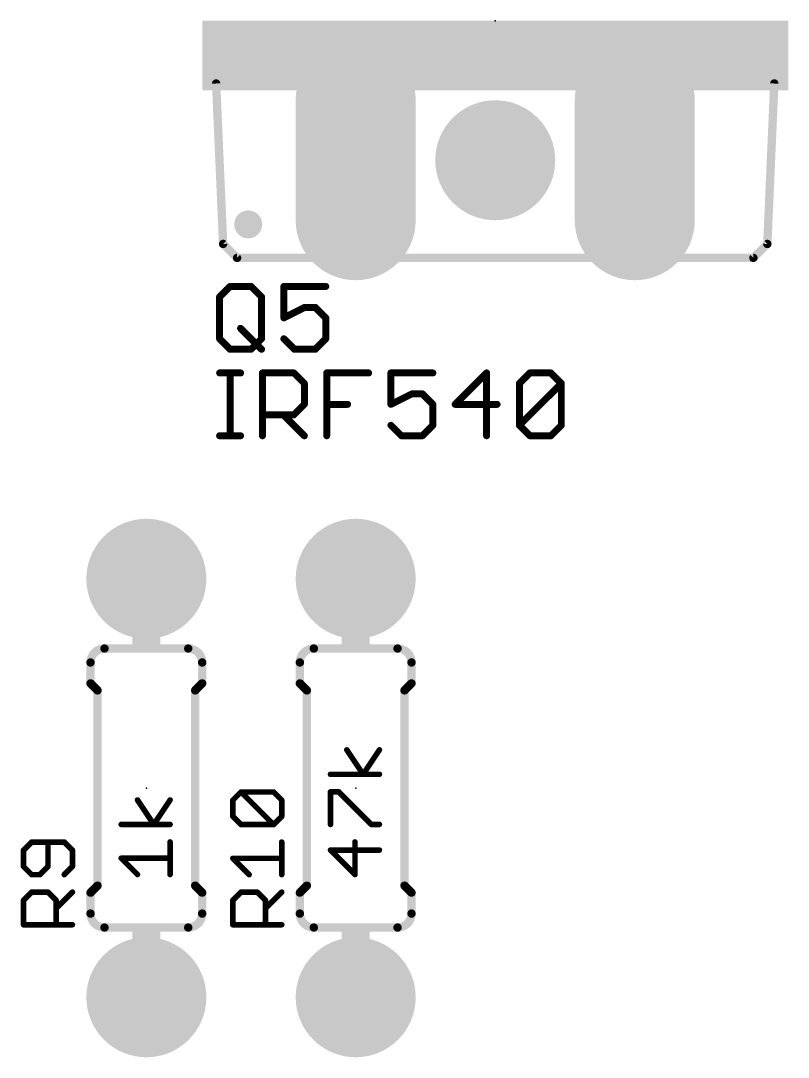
# Model space of a CAD drawing. Extents: x 28 to 146, y 32 to 158.
# Drawn here: x 80.26 to 94.23, y 124.64 to 143.51 of the extents above; entities that cross this region are included whole.
import ezdxf

# ---------------------------------------------------------------- set-up
doc = ezdxf.new("R2010")
doc.units = 0
for name, color, linetype in [('17', 94, 'CONTINUOUS'), ('21', 251, 'CONTINUOUS'), ('23', 178, 'CONTINUOUS'), ('25', 251, 'CONTINUOUS'), ('27', 251, 'CONTINUOUS'), ('51', 251, 'CONTINUOUS')]:
    doc.layers.add(name, color=color, linetype=linetype)

# ---------------------------------------------------------------- blocks, each defined once
blk = doc.blocks.new('RECT')
blk.add_solid([(-0.5, -0.5), (0.5, -0.5), (-0.5, 0.5), (0.5, 0.5)])
blk = doc.blocks.new('ROUNDP')
at = {"const_width": 0.5}
blk.add_lwpolyline([(0, -0.25, 1), (0, 0.25, 1), (0, -0.25)], format="xyb", dxfattribs=at)
blk = doc.blocks.new('LONGP100')
at = {"const_width": 1}
blk.add_lwpolyline([(-0.5, 0), (0.5, 0)], dxfattribs=at)
at = {"const_width": 0.5}
for points in [[(-0.5, 0.25, 1), (-0.5, -0.25)], [(0.5, -0.25, 1), (0.5, 0.25)]]:
    blk.add_lwpolyline(points, format="xyb", dxfattribs=at)

msp = doc.modelspace()

# ---------------------------------------------------------------- linework, layer by layer
at = {"layer": '21', "const_width": 0.1524}
for points in [[(83.947, 139.446), (83.82, 142.367)], [(93.98, 142.367), (93.853, 139.446)], [(83.947, 139.446), (84.201, 139.192)], [(93.599, 139.192), (93.853, 139.446)], [(93.599, 139.192), (84.201, 139.192)], [(83.312, 132.08), (81.788, 132.08)], [(87.122, 132.08), (85.598, 132.08)], [(81.534, 131.826), (81.534, 131.445)], [(83.566, 131.826), (83.566, 131.445)], [(85.344, 131.826), (85.344, 131.445)], [(87.376, 131.826), (87.376, 131.445)], [(81.661, 131.318), (81.534, 131.445)], [(81.661, 131.318), (81.661, 127.762)], [(83.439, 131.318), (83.566, 131.445)], [(83.439, 131.318), (83.439, 127.762)], [(85.471, 131.318), (85.344, 131.445)], [(85.471, 131.318), (85.471, 127.762)], [(87.249, 131.318), (87.376, 131.445)], [(87.249, 131.318), (87.249, 127.762)], [(81.661, 127.762), (81.534, 127.635)], [(83.439, 127.762), (83.566, 127.635)], [(85.471, 127.762), (85.344, 127.635)], [(87.249, 127.762), (87.376, 127.635)], [(81.534, 127.254), (81.534, 127.635)], [(83.566, 127.254), (83.566, 127.635)], [(85.344, 127.254), (85.344, 127.635)], [(87.376, 127.254), (87.376, 127.635)], [(83.312, 127), (81.788, 127)], [(87.122, 127), (85.598, 127)]]:
    msp.add_lwpolyline(points, dxfattribs=at)
at = {"layer": '21'}
for points, const_width in [([(83.8581, 142.3687, 1), (83.7819, 142.3653)], 0.0762), ([(94.0181, 142.3653, 1), (93.9419, 142.3687)], 0.0762), ([(84.4042, 139.6746, 1), (84.4042, 139.9286, 1), (84.4042, 139.6746)], 0.254), ([(83.9089, 139.4443, 1), (83.9851, 139.4477)], 0.0762), ([(83.9739, 139.4729, 1), (83.9201, 139.4191)], 0.0762), ([(93.8149, 139.4477, 1), (93.8911, 139.4443)], 0.0762), ([(93.8799, 139.4191, 1), (93.8261, 139.4729)], 0.0762), ([(84.201, 139.2301, 1), (84.201, 139.1539)], 0.0762), ([(84.1741, 139.1651, 1), (84.2279, 139.2189)], 0.0762), ([(93.5721, 139.2189, 1), (93.6259, 139.1651)], 0.0762), ([(93.599, 139.1539, 1), (93.599, 139.2301)], 0.0762), ([(81.788, 132.08, 0.4142), (81.534, 131.826)], 0.1524), ([(81.788, 132.1181, 1), (81.788, 132.0419)], 0.0762), ([(81.788, 132.0419, 1), (81.788, 132.1181)], 0.0762), ([(83.566, 131.826, 0.4142), (83.312, 132.08)], 0.1524), ([(83.312, 132.1181, 1), (83.312, 132.0419)], 0.0762), ([(83.312, 132.0419, 1), (83.312, 132.1181)], 0.0762), ([(85.598, 132.08, 0.4142), (85.344, 131.826)], 0.1524), ([(85.598, 132.1181, 1), (85.598, 132.0419)], 0.0762), ([(85.598, 132.0419, 1), (85.598, 132.1181)], 0.0762), ([(87.376, 131.826, 0.4142), (87.122, 132.08)], 0.1524), ([(87.122, 132.1181, 1), (87.122, 132.0419)], 0.0762), ([(87.122, 132.0419, 1), (87.122, 132.1181)], 0.0762), ([(81.5721, 131.826, 1), (81.4959, 131.826)], 0.0762), ([(81.4959, 131.826, 1), (81.5721, 131.826)], 0.0762), ([(83.6041, 131.826, 1), (83.5279, 131.826)], 0.0762), ([(83.5279, 131.826, 1), (83.6041, 131.826)], 0.0762), ([(85.3821, 131.826, 1), (85.3059, 131.826)], 0.0762), ([(85.3059, 131.826, 1), (85.3821, 131.826)], 0.0762), ([(87.4141, 131.826, 1), (87.3379, 131.826)], 0.0762), ([(87.3379, 131.826, 1), (87.4141, 131.826)], 0.0762), ([(81.4959, 131.445, 1), (81.5721, 131.445)], 0.0762), ([(81.5609, 131.4719, 1), (81.5071, 131.4181)], 0.0762), ([(81.6991, 131.318, 1), (81.6229, 131.318)], 0.0762), ([(81.6341, 131.2911, 1), (81.6879, 131.3449)], 0.0762), ([(83.4771, 131.318, 1), (83.4009, 131.318)], 0.0762), ([(83.4121, 131.3449, 1), (83.4659, 131.2911)], 0.0762), ([(83.5279, 131.445, 1), (83.6041, 131.445)], 0.0762), ([(83.5929, 131.4181, 1), (83.5391, 131.4719)], 0.0762), ([(85.3059, 131.445, 1), (85.3821, 131.445)], 0.0762), ([(85.3709, 131.4719, 1), (85.3171, 131.4181)], 0.0762), ([(85.5091, 131.318, 1), (85.4329, 131.318)], 0.0762), ([(85.4441, 131.2911, 1), (85.4979, 131.3449)], 0.0762), ([(87.2871, 131.318, 1), (87.2109, 131.318)], 0.0762), ([(87.2221, 131.3449, 1), (87.2759, 131.2911)], 0.0762), ([(87.3379, 131.445, 1), (87.4141, 131.445)], 0.0762), ([(87.4029, 131.4181, 1), (87.3491, 131.4719)], 0.0762), ([(81.6229, 127.762, 1), (81.6991, 127.762)], 0.0762), ([(81.6879, 127.7351, 1), (81.6341, 127.7889)], 0.0762), ([(83.4009, 127.762, 1), (83.4771, 127.762)], 0.0762), ([(83.4659, 127.7889, 1), (83.4121, 127.7351)], 0.0762), ([(85.4329, 127.762, 1), (85.5091, 127.762)], 0.0762), ([(85.4979, 127.7351, 1), (85.4441, 127.7889)], 0.0762), ([(87.2109, 127.762, 1), (87.2871, 127.762)], 0.0762), ([(87.2759, 127.7889, 1), (87.2221, 127.7351)], 0.0762), ([(81.5721, 127.635, 1), (81.4959, 127.635)], 0.0762), ([(81.5071, 127.6619, 1), (81.5609, 127.6081)], 0.0762), ([(83.6041, 127.635, 1), (83.5279, 127.635)], 0.0762), ([(83.5391, 127.6081, 1), (83.5929, 127.6619)], 0.0762), ([(85.3821, 127.635, 1), (85.3059, 127.635)], 0.0762), ([(85.3171, 127.6619, 1), (85.3709, 127.6081)], 0.0762), ([(87.4141, 127.635, 1), (87.3379, 127.635)], 0.0762), ([(87.3491, 127.6081, 1), (87.4029, 127.6619)], 0.0762), ([(81.534, 127.254, 0.4142), (81.788, 127)], 0.1524), ([(81.5721, 127.254, 1), (81.4959, 127.254)], 0.0762), ([(81.4959, 127.254, 1), (81.5721, 127.254)], 0.0762), ([(83.312, 127, 0.4142), (83.566, 127.254)], 0.1524), ([(83.6041, 127.254, 1), (83.5279, 127.254)], 0.0762), ([(83.5279, 127.254, 1), (83.6041, 127.254)], 0.0762), ([(85.344, 127.254, 0.4142), (85.598, 127)], 0.1524), ([(85.3821, 127.254, 1), (85.3059, 127.254)], 0.0762), ([(85.3059, 127.254, 1), (85.3821, 127.254)], 0.0762), ([(87.122, 127, 0.4142), (87.376, 127.254)], 0.1524), ([(87.4141, 127.254, 1), (87.3379, 127.254)], 0.0762), ([(87.3379, 127.254, 1), (87.4141, 127.254)], 0.0762), ([(81.788, 127.0381, 1), (81.788, 126.9619)], 0.0762), ([(81.788, 126.9619, 1), (81.788, 127.0381)], 0.0762), ([(83.312, 127.0381, 1), (83.312, 126.9619)], 0.0762), ([(83.312, 126.9619, 1), (83.312, 127.0381)], 0.0762), ([(85.598, 127.0381, 1), (85.598, 126.9619)], 0.0762), ([(85.598, 126.9619, 1), (85.598, 127.0381)], 0.0762), ([(87.122, 127.0381, 1), (87.122, 126.9619)], 0.0762), ([(87.122, 126.9619, 1), (87.122, 127.0381)], 0.0762)]:
    msp.add_lwpolyline(points, format="xyb", dxfattribs=dict(at, const_width=const_width))
at = {"layer": '23'}
for p in [(88.9, 143.51), (82.55, 129.54), (86.36, 129.54)]:
    msp.add_point(p, dxfattribs=at)
at = {"layer": '25'}
for points, const_width in [([(83.8835, 138.4816), (84.0742, 138.6723)], 0.127), ([(84.0742, 138.6723), (84.4555, 138.6723)], 0.127), ([(84.4555, 138.6723), (84.6462, 138.4816)], 0.127), ([(85.8155, 138.6723), (85.0529, 138.6723)], 0.127), ([(85.0529, 138.6723), (85.0529, 138.1003)], 0.127), ([(83.8835, 137.719), (83.8835, 138.4816)], 0.127), ([(84.6462, 138.4816), (84.6462, 137.719)], 0.127), ([(85.0529, 138.1003), (85.4342, 138.291)], 0.127), ([(85.4342, 138.291), (85.6249, 138.291)], 0.127), ([(85.6249, 138.291), (85.8155, 138.1003)], 0.127), ([(85.8155, 138.1003), (85.8155, 137.719)], 0.127), ([(84.2648, 137.9096), (84.6462, 137.5283)], 0.127), ([(84.0742, 137.5283), (83.8835, 137.719)], 0.127), ([(84.6462, 137.719), (84.4555, 137.5283)], 0.127), ([(85.2436, 137.5283), (85.0529, 137.719)], 0.127), ([(85.8155, 137.719), (85.6249, 137.5283)], 0.127), ([(84.4555, 137.5283), (84.0742, 137.5283)], 0.127), ([(85.6249, 137.5283), (85.2436, 137.5283)], 0.127), ([(84.124, 129.3199), (84.2723, 129.4682)], 0.1016), ([(84.2723, 129.4682), (84.8655, 129.4682)], 0.1016), ([(84.8655, 128.8751), (84.2723, 129.4682)], 0.1016), ([(84.8655, 129.4682), (85.0138, 129.3199)], 0.1016), ([(84.124, 129.0234), (84.124, 129.3199)], 0.1016), ([(85.0138, 129.3199), (85.0138, 129.0234)], 0.1016), ([(84.2723, 128.8751), (84.124, 129.0234)], 0.1016), ([(84.8655, 128.8751), (84.2723, 128.8751)], 0.1016), ([(85.0138, 129.0234), (84.8655, 128.8751)], 0.1016), ([(80.4623, 128.5561), (80.314, 128.4078)], 0.1016), ([(81.0555, 128.5561), (80.4623, 128.5561)], 0.1016), ([(80.7589, 128.1112), (80.7589, 128.5561)], 0.1016), ([(81.2038, 128.4078), (81.0555, 128.5561)], 0.1016), ([(85.0138, 127.9629), (85.0138, 128.5561)], 0.1016), ([(80.314, 128.4078), (80.314, 128.1112)], 0.1016), ([(81.2038, 128.1112), (81.2038, 128.4078)], 0.1016), ([(80.314, 128.1112), (80.4623, 127.9629)], 0.1016), ([(80.6106, 127.9629), (80.7589, 128.1112)], 0.1016), ([(81.0555, 127.9629), (81.2038, 128.1112)], 0.1016), ([(84.4206, 127.9629), (84.124, 128.2595)], 0.1016), ([(84.124, 128.2595), (85.0138, 128.2595)], 0.1016), ([(80.4623, 127.9629), (80.6106, 127.9629)], 0.1016), ([(80.314, 127.4957), (80.4623, 127.644)], 0.1016), ([(80.4623, 127.644), (80.7589, 127.644)], 0.1016), ([(80.7589, 127.644), (80.9072, 127.4957)], 0.1016), ([(80.9072, 127.3474), (81.2038, 127.644)], 0.1016), ([(84.124, 127.4957), (84.2723, 127.644)], 0.1016), ([(84.2723, 127.644), (84.5689, 127.644)], 0.1016), ([(84.5689, 127.644), (84.7172, 127.4957)], 0.1016), ([(84.7172, 127.3474), (85.0138, 127.644)], 0.1016), ([(80.314, 127.0508), (80.314, 127.4957)], 0.1016), ([(80.9072, 127.4957), (80.9072, 127.0508)], 0.1016), ([(84.124, 127.0508), (84.124, 127.4957)], 0.1016), ([(84.7172, 127.4957), (84.7172, 127.0508)], 0.1016), ([(81.2038, 127.0508), (80.314, 127.0508)], 0.1016), ([(85.0138, 127.0508), (84.124, 127.0508)], 0.1016)]:
    msp.add_lwpolyline(points, dxfattribs=dict(at, const_width=const_width))
for points, const_width in [([(84.0742, 138.704, 1), (84.0742, 138.6405)], 0.0635), ([(84.0966, 138.6498, 1), (84.0517, 138.6947)], 0.0635), ([(84.4779, 138.6947, 1), (84.433, 138.6498)], 0.0635), ([(84.4555, 138.6405, 1), (84.4555, 138.704)], 0.0635), ([(85.0846, 138.6723, 1), (85.0211, 138.6723)], 0.0635), ([(85.0529, 138.704, 1), (85.0529, 138.6405)], 0.0635), ([(85.8155, 138.6405, 1), (85.8155, 138.704)], 0.0635), ([(83.9153, 138.4816, 1), (83.8517, 138.4816)], 0.0635), ([(83.861, 138.5041, 1), (83.906, 138.4592)], 0.0635), ([(84.6779, 138.4816, 1), (84.6144, 138.4816)], 0.0635), ([(84.6237, 138.4592, 1), (84.6686, 138.5041)], 0.0635), ([(85.4342, 138.3227, 1), (85.4342, 138.2592)], 0.0635), ([(85.4484, 138.2626, 1), (85.42, 138.3193)], 0.0635), ([(85.6473, 138.3134, 1), (85.6024, 138.2685)], 0.0635), ([(85.6249, 138.2592, 1), (85.6249, 138.3227)], 0.0635), ([(85.0387, 138.1287, 1), (85.0671, 138.0719)], 0.0635), ([(85.8473, 138.1003, 1), (85.7838, 138.1003)], 0.0635), ([(85.7931, 138.0778, 1), (85.838, 138.1227)], 0.0635), ([(84.2873, 137.9321, 1), (84.2424, 137.8872)], 0.0635), ([(85.0211, 138.1003, 1), (85.0846, 138.1003)], 0.0635), ([(83.906, 137.7414, 1), (83.861, 137.6965)], 0.0635), ([(84.6686, 137.6965, 1), (84.6237, 137.7414)], 0.0635), ([(85.0753, 137.7414, 1), (85.0304, 137.6965)], 0.0635), ([(85.838, 137.6965, 1), (85.7931, 137.7414)], 0.0635), ([(83.8517, 137.719, 1), (83.9153, 137.719)], 0.0635), ([(84.0742, 137.56, 1), (84.0742, 137.4966)], 0.0635), ([(84.0517, 137.5058, 1), (84.0966, 137.5508)], 0.0635), ([(84.433, 137.5508, 1), (84.4779, 137.5058)], 0.0635), ([(84.4555, 137.4966, 1), (84.4555, 137.56)], 0.0635), ([(84.6144, 137.719, 1), (84.6779, 137.719)], 0.0635), ([(84.6237, 137.5058, 1), (84.6686, 137.5508)], 0.0635), ([(85.2436, 137.56, 1), (85.2436, 137.4966)], 0.0635), ([(85.2211, 137.5058, 1), (85.266, 137.5508)], 0.0635), ([(85.6024, 137.5508, 1), (85.6473, 137.5058)], 0.0635), ([(85.6249, 137.4966, 1), (85.6249, 137.56)], 0.0635), ([(85.7838, 137.719, 1), (85.8473, 137.719)], 0.0635), ([(84.2723, 129.4936, 1), (84.2723, 129.4428)], 0.0508), ([(84.2903, 129.4862, 1), (84.2544, 129.4503)], 0.0508), ([(84.2903, 129.4503, 1), (84.2544, 129.4862)], 0.0508), ([(84.8835, 129.4862, 1), (84.8475, 129.4503)], 0.0508), ([(84.8655, 129.4428, 1), (84.8655, 129.4936)], 0.0508), ([(84.1494, 129.3199, 1), (84.0986, 129.3199)], 0.0508), ([(84.1061, 129.3379, 1), (84.142, 129.302)], 0.0508), ([(85.0392, 129.3199, 1), (84.9884, 129.3199)], 0.0508), ([(84.9958, 129.302, 1), (85.0318, 129.3379)], 0.0508), ([(84.0986, 129.0234, 1), (84.1494, 129.0234)], 0.0508), ([(84.142, 129.0413, 1), (84.1061, 129.0054)], 0.0508), ([(84.2723, 128.9005, 1), (84.2723, 128.8497)], 0.0508), ([(84.2544, 128.8571, 1), (84.2903, 128.893)], 0.0508), ([(84.8475, 128.893, 1), (84.8835, 128.8571)], 0.0508), ([(84.8475, 128.8571, 1), (84.8835, 128.893)], 0.0508), ([(84.8655, 128.8497, 1), (84.8655, 128.9005)], 0.0508), ([(84.9884, 129.0234, 1), (85.0392, 129.0234)], 0.0508), ([(85.0318, 129.0054, 1), (84.9958, 129.0413)], 0.0508), ([(80.4623, 128.5815, 1), (80.4623, 128.5307)], 0.0508), ([(80.4803, 128.5381, 1), (80.4444, 128.5741)], 0.0508), ([(80.7843, 128.5561, 1), (80.7335, 128.5561)], 0.0508), ([(81.0735, 128.5741, 1), (81.0375, 128.5381)], 0.0508), ([(81.0555, 128.5307, 1), (81.0555, 128.5815)], 0.0508), ([(85.0392, 128.5561, 1), (84.9884, 128.5561)], 0.0508), ([(80.3394, 128.4078, 1), (80.2886, 128.4078)], 0.0508), ([(80.2961, 128.4258, 1), (80.332, 128.3898)], 0.0508), ([(81.2292, 128.4078, 1), (81.1784, 128.4078)], 0.0508), ([(81.1858, 128.3898, 1), (81.2218, 128.4258)], 0.0508), ([(80.332, 128.1292, 1), (80.2961, 128.0933)], 0.0508), ([(80.7769, 128.0933, 1), (80.741, 128.1292)], 0.0508), ([(81.2218, 128.0933, 1), (81.1858, 128.1292)], 0.0508), ([(84.124, 128.2849, 1), (84.124, 128.2341)], 0.0508), ([(84.142, 128.2775, 1), (84.1061, 128.2416)], 0.0508), ([(85.0138, 128.2341, 1), (85.0138, 128.2849)], 0.0508), ([(80.2886, 128.1112, 1), (80.3394, 128.1112)], 0.0508), ([(80.4623, 127.9883, 1), (80.4623, 127.9375)], 0.0508), ([(80.4444, 127.945, 1), (80.4803, 127.9809)], 0.0508), ([(80.5927, 127.9809, 1), (80.6286, 127.945)], 0.0508), ([(80.6106, 127.9375, 1), (80.6106, 127.9883)], 0.0508), ([(80.7335, 128.1112, 1), (80.7843, 128.1112)], 0.0508), ([(81.0375, 127.9809, 1), (81.0735, 127.945)], 0.0508), ([(81.1784, 128.1112, 1), (81.2292, 128.1112)], 0.0508), ([(84.4027, 127.945, 1), (84.4386, 127.9809)], 0.0508), ([(84.9884, 127.9629, 1), (85.0392, 127.9629)], 0.0508), ([(80.4623, 127.6694, 1), (80.4623, 127.6186)], 0.0508), ([(80.4803, 127.626, 1), (80.4444, 127.6619)], 0.0508), ([(80.7769, 127.6619, 1), (80.741, 127.626)], 0.0508), ([(80.7589, 127.6186, 1), (80.7589, 127.6694)], 0.0508), ([(81.2218, 127.626, 1), (81.1858, 127.6619)], 0.0508), ([(84.2723, 127.6694, 1), (84.2723, 127.6186)], 0.0508), ([(84.2903, 127.626, 1), (84.2544, 127.6619)], 0.0508), ([(84.5869, 127.6619, 1), (84.551, 127.626)], 0.0508), ([(84.5689, 127.6186, 1), (84.5689, 127.6694)], 0.0508), ([(85.0318, 127.626, 1), (84.9958, 127.6619)], 0.0508), ([(80.3394, 127.4957, 1), (80.2886, 127.4957)], 0.0508), ([(80.2961, 127.5136, 1), (80.332, 127.4777)], 0.0508), ([(80.9326, 127.4957, 1), (80.8818, 127.4957)], 0.0508), ([(80.8893, 127.3653, 1), (80.9252, 127.3294)], 0.0508), ([(80.8893, 127.4777, 1), (80.9252, 127.5136)], 0.0508), ([(84.1494, 127.4957, 1), (84.0986, 127.4957)], 0.0508), ([(84.1061, 127.5136, 1), (84.142, 127.4777)], 0.0508), ([(84.7426, 127.4957, 1), (84.6918, 127.4957)], 0.0508), ([(84.6993, 127.3653, 1), (84.7352, 127.3294)], 0.0508), ([(84.6993, 127.4777, 1), (84.7352, 127.5136)], 0.0508), ([(80.314, 127.0762, 1), (80.314, 127.0254)], 0.0508), ([(80.2886, 127.0508, 1), (80.3394, 127.0508)], 0.0508), ([(80.8818, 127.0508, 1), (80.9326, 127.0508)], 0.0508), ([(81.2038, 127.0254, 1), (81.2038, 127.0762)], 0.0508), ([(84.124, 127.0762, 1), (84.124, 127.0254)], 0.0508), ([(84.0986, 127.0508, 1), (84.1494, 127.0508)], 0.0508), ([(84.6918, 127.0508, 1), (84.7426, 127.0508)], 0.0508), ([(85.0138, 127.0254, 1), (85.0138, 127.0762)], 0.0508)]:
    msp.add_lwpolyline(points, format="xyb", dxfattribs=dict(at, const_width=const_width))
at = {"layer": '27'}
for points, const_width in [([(83.8835, 137.0975), (84.2648, 137.0975)], 0.127), ([(84.0742, 135.9535), (84.0742, 137.0975)], 0.127), ([(84.6631, 135.9535), (84.6631, 137.0975)], 0.127), ([(84.6631, 137.0975), (85.2351, 137.0975)], 0.127), ([(85.2351, 137.0975), (85.4257, 136.9068)], 0.127), ([(85.8325, 135.9535), (85.8325, 137.0975)], 0.127), ([(85.8325, 137.0975), (86.5951, 137.0975)], 0.127), ([(87.7645, 137.0975), (87.0019, 137.0975)], 0.127), ([(87.0019, 137.0975), (87.0019, 136.5255)], 0.127), ([(88.7433, 137.0975), (88.1713, 136.5255)], 0.127), ([(88.7433, 135.9535), (88.7433, 137.0975)], 0.127), ([(89.3407, 136.9068), (89.5313, 137.0975)], 0.127), ([(89.5313, 137.0975), (89.9127, 137.0975)], 0.127), ([(89.9127, 137.0975), (90.1033, 136.9068)], 0.127), ([(85.4257, 136.9068), (85.4257, 136.5255)], 0.127), ([(89.3407, 136.1442), (89.3407, 136.9068)], 0.127), ([(89.3407, 136.1442), (90.1033, 136.9068)], 0.127), ([(90.1033, 136.9068), (90.1033, 136.1442)], 0.127), ([(87.0019, 136.5255), (87.3832, 136.7161)], 0.127), ([(87.3832, 136.7161), (87.5739, 136.7161)], 0.127), ([(87.5739, 136.7161), (87.7645, 136.5255)], 0.127), ([(85.4257, 136.5255), (85.2351, 136.3348)], 0.127), ([(85.8325, 136.5255), (86.2138, 136.5255)], 0.127), ([(87.7645, 136.5255), (87.7645, 136.1442)], 0.127), ([(88.1713, 136.5255), (88.9339, 136.5255)], 0.127), ([(85.2351, 136.3348), (84.6631, 136.3348)], 0.127), ([(85.0444, 136.3348), (85.4257, 135.9535)], 0.127), ([(87.1926, 135.9535), (87.0019, 136.1442)], 0.127), ([(87.7645, 136.1442), (87.5739, 135.9535)], 0.127), ([(89.5313, 135.9535), (89.3407, 136.1442)], 0.127), ([(90.1033, 136.1442), (89.9127, 135.9535)], 0.127), ([(83.8835, 135.9535), (84.2648, 135.9535)], 0.127), ([(87.5739, 135.9535), (87.1926, 135.9535)], 0.127), ([(89.9127, 135.9535), (89.5313, 135.9535)], 0.127), ([(86.4952, 129.7895), (86.1986, 130.2343)], 0.1016), ([(86.7918, 130.2343), (86.4952, 129.7895)], 0.1016), ([(86.7918, 129.7895), (85.902, 129.7895)], 0.1016), ([(85.902, 128.8773), (85.902, 129.4705)], 0.1016), ([(85.902, 129.4705), (86.0503, 129.4705)], 0.1016), ([(86.0503, 129.4705), (86.6435, 128.8773)], 0.1016), ([(82.6852, 128.8773), (82.3886, 129.3222)], 0.1016), ([(82.9818, 129.3222), (82.6852, 128.8773)], 0.1016), ([(82.9818, 128.8773), (82.092, 128.8773)], 0.1016), ([(86.6435, 128.8773), (86.7918, 128.8773)], 0.1016), ([(82.9818, 127.9652), (82.9818, 128.5584)], 0.1016), ([(86.3469, 127.9652), (86.3469, 128.5584)], 0.1016), ([(86.7918, 128.4101), (85.902, 128.4101)], 0.1016), ([(85.902, 128.4101), (86.3469, 127.9652)], 0.1016), ([(82.3886, 127.9652), (82.092, 128.2618)], 0.1016), ([(82.092, 128.2618), (82.9818, 128.2618)], 0.1016)]:
    msp.add_lwpolyline(points, dxfattribs=dict(at, const_width=const_width))
for points, const_width in [([(83.8835, 137.1292, 1), (83.8835, 137.0657)], 0.0635), ([(84.1059, 137.0975, 1), (84.0424, 137.0975)], 0.0635), ([(84.2648, 137.0657, 1), (84.2648, 137.1292)], 0.0635), ([(84.6948, 137.0975, 1), (84.6313, 137.0975)], 0.0635), ([(84.6631, 137.1292, 1), (84.6631, 137.0657)], 0.0635), ([(85.2575, 137.1199, 1), (85.2126, 137.075)], 0.0635), ([(85.2351, 137.0657, 1), (85.2351, 137.1292)], 0.0635), ([(85.8642, 137.0975, 1), (85.8007, 137.0975)], 0.0635), ([(85.8325, 137.1292, 1), (85.8325, 137.0657)], 0.0635), ([(86.5951, 137.0657, 1), (86.5951, 137.1292)], 0.0635), ([(87.0336, 137.0975, 1), (86.9701, 137.0975)], 0.0635), ([(87.0019, 137.1292, 1), (87.0019, 137.0657)], 0.0635), ([(87.7645, 137.0657, 1), (87.7645, 137.1292)], 0.0635), ([(88.775, 137.0975, 1), (88.7115, 137.0975)], 0.0635), ([(88.7657, 137.075, 1), (88.7208, 137.1199)], 0.0635), ([(89.5313, 137.1292, 1), (89.5313, 137.0657)], 0.0635), ([(89.5538, 137.075, 1), (89.5089, 137.1199)], 0.0635), ([(89.9351, 137.1199, 1), (89.8902, 137.075)], 0.0635), ([(89.9127, 137.0657, 1), (89.9127, 137.1292)], 0.0635), ([(85.4575, 136.9068, 1), (85.394, 136.9068)], 0.0635), ([(85.4033, 136.8844, 1), (85.4482, 136.9293)], 0.0635), ([(89.3724, 136.9068, 1), (89.3089, 136.9068)], 0.0635), ([(89.3182, 136.9293, 1), (89.3631, 136.8844)], 0.0635), ([(90.1351, 136.9068, 1), (90.0716, 136.9068)], 0.0635), ([(90.1258, 136.8844, 1), (90.0809, 136.9293)], 0.0635), ([(90.0809, 136.8844, 1), (90.1258, 136.9293)], 0.0635), ([(87.3832, 136.7479, 1), (87.3832, 136.6844)], 0.0635), ([(87.3974, 136.6878, 1), (87.369, 136.7445)], 0.0635), ([(87.5963, 136.7386, 1), (87.5514, 136.6937)], 0.0635), ([(87.5739, 136.6844, 1), (87.5739, 136.7479)], 0.0635), ([(85.394, 136.5255, 1), (85.4575, 136.5255)], 0.0635), ([(85.4482, 136.503, 1), (85.4033, 136.5479)], 0.0635), ([(85.8325, 136.5572, 1), (85.8325, 136.4937)], 0.0635), ([(86.2138, 136.4937, 1), (86.2138, 136.5572)], 0.0635), ([(86.9701, 136.5255, 1), (87.0336, 136.5255)], 0.0635), ([(86.9877, 136.5539, 1), (87.0161, 136.4971)], 0.0635), ([(87.7963, 136.5255, 1), (87.7328, 136.5255)], 0.0635), ([(87.7421, 136.503, 1), (87.787, 136.5479)], 0.0635), ([(88.1713, 136.5572, 1), (88.1713, 136.4937)], 0.0635), ([(88.1488, 136.5479, 1), (88.1937, 136.503)], 0.0635), ([(88.9339, 136.4937, 1), (88.9339, 136.5572)], 0.0635), ([(84.6631, 136.3666, 1), (84.6631, 136.3031)], 0.0635), ([(85.0669, 136.3573, 1), (85.022, 136.3124)], 0.0635), ([(85.2126, 136.3573, 1), (85.2575, 136.3124)], 0.0635), ([(85.2351, 136.3031, 1), (85.2351, 136.3666)], 0.0635), ([(87.0243, 136.1666, 1), (86.9794, 136.1217)], 0.0635), ([(87.7328, 136.1442, 1), (87.7963, 136.1442)], 0.0635), ([(87.787, 136.1217, 1), (87.7421, 136.1666)], 0.0635), ([(89.3089, 136.1442, 1), (89.3724, 136.1442)], 0.0635), ([(89.3631, 136.1666, 1), (89.3182, 136.1217)], 0.0635), ([(89.3182, 136.1666, 1), (89.3631, 136.1217)], 0.0635), ([(90.0716, 136.1442, 1), (90.1351, 136.1442)], 0.0635), ([(90.1258, 136.1217, 1), (90.0809, 136.1666)], 0.0635), ([(83.8835, 135.9853, 1), (83.8835, 135.9218)], 0.0635), ([(84.0424, 135.9535, 1), (84.1059, 135.9535)], 0.0635), ([(84.2648, 135.9218, 1), (84.2648, 135.9853)], 0.0635), ([(84.6313, 135.9535, 1), (84.6948, 135.9535)], 0.0635), ([(85.4033, 135.931, 1), (85.4482, 135.976)], 0.0635), ([(85.8007, 135.9535, 1), (85.8642, 135.9535)], 0.0635), ([(87.1926, 135.9853, 1), (87.1926, 135.9218)], 0.0635), ([(87.1701, 135.931, 1), (87.215, 135.976)], 0.0635), ([(87.5514, 135.976, 1), (87.5963, 135.931)], 0.0635), ([(87.5739, 135.9218, 1), (87.5739, 135.9853)], 0.0635), ([(88.7115, 135.9535, 1), (88.775, 135.9535)], 0.0635), ([(89.5313, 135.9853, 1), (89.5313, 135.9218)], 0.0635), ([(89.5089, 135.931, 1), (89.5538, 135.976)], 0.0635), ([(89.8902, 135.976, 1), (89.9351, 135.931)], 0.0635), ([(89.9127, 135.9218, 1), (89.9127, 135.9853)], 0.0635), ([(86.2198, 130.2484, 1), (86.1775, 130.2203)], 0.0508), ([(86.8129, 130.2203, 1), (86.7707, 130.2484)], 0.0508), ([(85.902, 129.8149, 1), (85.902, 129.7641)], 0.0508), ([(86.4741, 129.8036, 1), (86.5163, 129.7754)], 0.0508), ([(86.4741, 129.7754, 1), (86.5163, 129.8036)], 0.0508), ([(86.7918, 129.7641, 1), (86.7918, 129.8149)], 0.0508), ([(85.9274, 129.4705, 1), (85.8766, 129.4705)], 0.0508), ([(85.902, 129.4959, 1), (85.902, 129.4451)], 0.0508), ([(86.0683, 129.4885, 1), (86.0324, 129.4525)], 0.0508), ([(86.0503, 129.4451, 1), (86.0503, 129.4959)], 0.0508), ([(82.4098, 129.3363, 1), (82.3675, 129.3081)], 0.0508), ([(83.0029, 129.3081, 1), (82.9607, 129.3363)], 0.0508), ([(82.092, 128.9027, 1), (82.092, 128.8519)], 0.0508), ([(82.6641, 128.8914, 1), (82.7063, 128.8632)], 0.0508), ([(82.6641, 128.8632, 1), (82.7063, 128.8914)], 0.0508), ([(82.9818, 128.8519, 1), (82.9818, 128.9027)], 0.0508), ([(85.8766, 128.8773, 1), (85.9274, 128.8773)], 0.0508), ([(86.6435, 128.9027, 1), (86.6435, 128.8519)], 0.0508), ([(86.6255, 128.8594, 1), (86.6615, 128.8953)], 0.0508), ([(86.7918, 128.8519, 1), (86.7918, 128.9027)], 0.0508), ([(83.0072, 128.5584, 1), (82.9564, 128.5584)], 0.0508), ([(86.3723, 128.5584, 1), (86.3215, 128.5584)], 0.0508), ([(85.902, 128.4355, 1), (85.902, 128.3847)], 0.0508), ([(85.92, 128.428, 1), (85.8841, 128.3921)], 0.0508), ([(86.7918, 128.3847, 1), (86.7918, 128.4355)], 0.0508), ([(82.092, 128.2872, 1), (82.092, 128.2364)], 0.0508), ([(82.11, 128.2797, 1), (82.0741, 128.2438)], 0.0508), ([(82.9818, 128.2364, 1), (82.9818, 128.2872)], 0.0508), ([(82.3707, 127.9472, 1), (82.4066, 127.9832)], 0.0508), ([(82.9564, 127.9652, 1), (83.0072, 127.9652)], 0.0508), ([(86.3215, 127.9652, 1), (86.3723, 127.9652)], 0.0508), ([(86.329, 127.9472, 1), (86.3649, 127.9832)], 0.0508)]:
    msp.add_lwpolyline(points, format="xyb", dxfattribs=dict(at, const_width=const_width))
at = {"layer": '51', "const_width": 0.508}
for points in [[(82.55, 133.35), (82.55, 132.461)], [(86.36, 133.35), (86.36, 132.461)], [(82.55, 125.73), (82.55, 126.619)], [(86.36, 125.73), (86.36, 126.619)]]:
    msp.add_lwpolyline(points, dxfattribs=at)
at = {"layer": '51', "const_width": 0.254}
for points in [[(82.677, 133.35, 1), (82.423, 133.35)], [(86.487, 133.35, 1), (86.233, 133.35)], [(82.423, 132.461, 1), (82.677, 132.461)], [(86.233, 132.461, 1), (86.487, 132.461)], [(82.677, 126.619, 1), (82.423, 126.619)], [(86.487, 126.619, 1), (86.233, 126.619)], [(82.423, 125.73, 1), (82.677, 125.73)], [(86.233, 125.73, 1), (86.487, 125.73)]]:
    msp.add_lwpolyline(points, format="xyb", dxfattribs=at)

# ---------------------------------------------------------------- block references
at = {"layer": '17', "xscale": 2.1844, "yscale": 2.1844, "rotation": 90}
for name, p in [('LONGP100', (86.36, 140.97)), ('LONGP100', (91.44, 140.97)), ('ROUNDP', (88.9, 140.97)), ('ROUNDP', (82.55, 133.35)), ('ROUNDP', (86.36, 133.35)), ('ROUNDP', (82.55, 125.73)), ('ROUNDP', (86.36, 125.73))]:
    msp.add_blockref(name, p, dxfattribs=at)
at = {"layer": '21'}
for p, xscale, yscale in [((88.9, 143.129), 10.668, 0.762), ((84.5185, 142.494), 1.905, 0.508), ((87.63, 142.494), 0.762, 0.508), ((90.17, 142.494), 0.762, 0.508), ((93.2815, 142.494), 1.905, 0.508)]:
    msp.add_blockref('RECT', p, dxfattribs=dict(at, xscale=xscale, yscale=yscale))
at = {"layer": '21', "xscale": 0.381, "yscale": 0.508, "rotation": 90}
for p in [(82.55, 132.2705), (86.36, 132.2705), (82.55, 126.8095), (86.36, 126.8095)]:
    msp.add_blockref('RECT', p, dxfattribs=at)
at = {"layer": '51', "xscale": 1.778, "yscale": 0.508}
for p in [(86.36, 142.494), (88.9, 142.494), (91.44, 142.494)]:
    msp.add_blockref('RECT', p, dxfattribs=at)

doc.saveas('drawing.dxf')
